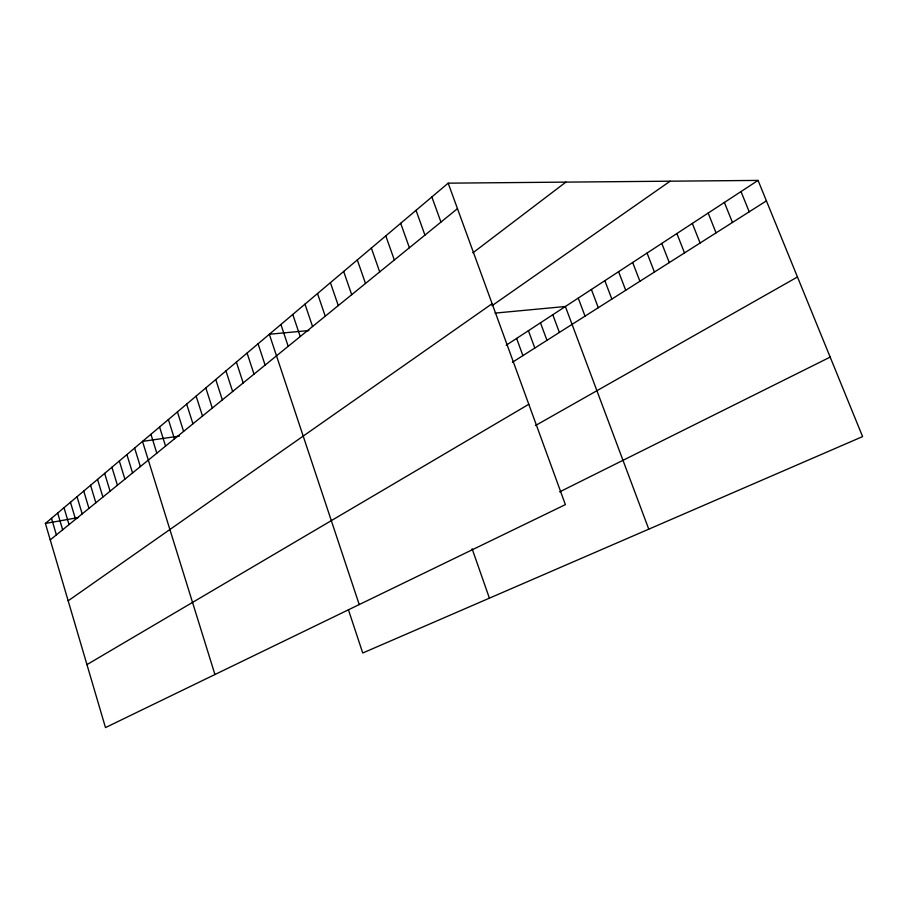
<?xml version="1.0" encoding="UTF-8"?>
<svg xmlns="http://www.w3.org/2000/svg" width="908" height="908" viewBox="0 0 908 908"><rect width="100%" height="100%" fill="white"/><g stroke="black" fill="none" stroke-linecap="round" stroke-linejoin="round"><path stroke-width="1.36" d="M448.177 183.166L565.378 504.621L105.487 727.592L45.4 523.451L448.177 183.166L758.067 180.408L862.6 436.589L362.735 653L348.388 609.665M50.235 539.885L457.473 208.636M472.852 252.867L565.877 182.122M68.168 600.812L492.125 303.692M491.954 305.746L670.138 181.191M506.21 345.233L758.067 180.408M512.418 362.281L766.409 200.872M86.952 664.622L528.796 404.287M535.482 425.546L797.474 276.985M559.657 491.875L830.162 357.105M45.4 523.451L78.542 517.537M179.455 436.078L142.511 441.401L214.935 674.53M308.924 330.546L269.336 334.257L359.228 604.569M495.053 313.101L565.378 306.507L648.766 529.16M741.007 191.565L749.214 211.802M724.38 202.45L732.438 222.46M708.161 213.062L716.072 232.868M692.327 223.425L700.102 243.015M676.88 233.538L684.507 252.923M661.796 243.412L669.298 262.594M647.052 253.048L654.43 272.037M632.66 262.48L639.913 281.264M618.586 271.685L625.725 290.276M604.841 280.685L611.856 299.095M591.392 289.482L598.304 307.71M578.237 298.085L585.036 316.132M552.79 314.747L559.385 332.441M540.476 322.805L546.968 340.33M528.422 330.694L534.812 348.059M516.618 338.423L522.906 355.618M431.856 196.957L440.947 222.085M416.034 210.327L424.933 235.104M400.689 223.289L409.394 247.736M385.798 235.864L394.322 259.994M371.349 248.077L379.703 271.901M472.115 548.773L489.401 598.156M357.309 259.938L365.493 283.455M343.667 271.458L351.691 294.68M330.41 282.66L338.287 305.587M317.516 293.556L325.246 316.188M304.986 304.146L312.556 326.505M292.785 314.452L300.219 336.55M280.901 324.485L288.199 346.323M258.065 343.78L265.113 365.107M247.078 353.064L254.013 374.13M236.375 362.099L243.185 382.938M225.944 370.918L232.641 391.518M215.763 379.521L222.347 399.895M205.821 387.92L212.302 408.055M196.128 396.104L202.507 416.034M186.662 404.105L192.939 423.809M177.423 411.914L183.598 431.414M168.389 419.541L174.461 438.836M159.57 426.998L165.551 446.089M150.944 434.285L156.834 453.171M134.622 448.075L140.343 466.587M126.893 454.602L132.545 472.932M119.323 460.992L124.895 479.152M111.911 467.257L117.416 485.235M104.658 473.386L110.084 491.205M97.542 479.39L102.888 497.051M90.573 485.281L95.851 502.782M83.74 491.058L88.95 508.389M77.032 496.721L82.185 513.894M70.461 502.272L75.546 519.297M64.014 507.72L69.031 524.586M57.692 513.065L62.652 529.784M51.484 518.298L56.387 534.88"/></g></svg>
